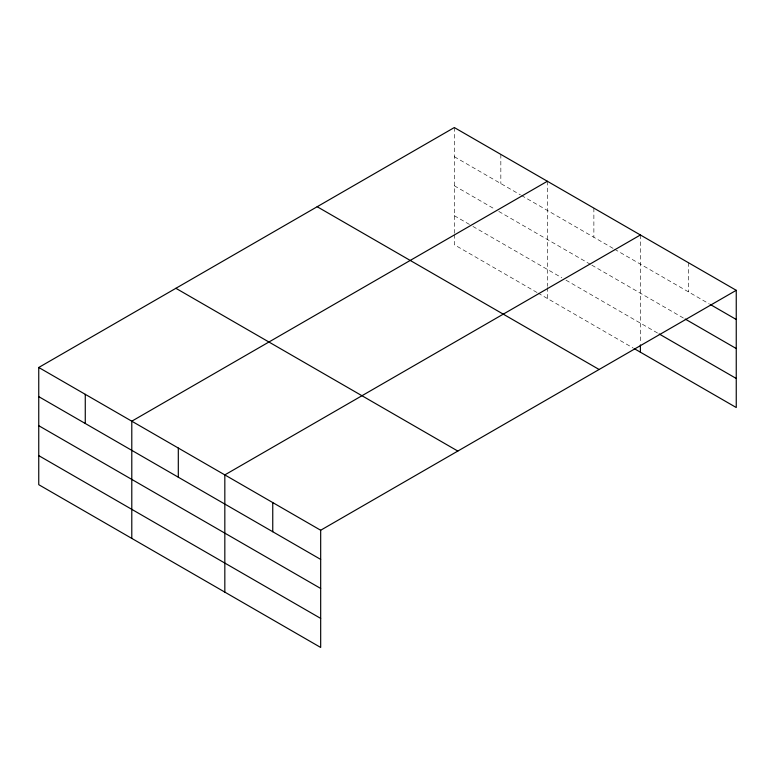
<?xml version="1.0" encoding="UTF-8"?>
<svg xmlns="http://www.w3.org/2000/svg" width="775" height="775" viewBox="0 0 775 775"><rect width="100%" height="100%" fill="white"/><g stroke="black" fill="none" stroke-linecap="round" stroke-linejoin="round"><path stroke-width="0.58" stroke-dasharray="3.88 2.91" d="M454.324 156.715L520.48 194.903M521.517 195.503L613.519 248.62M614.546 249.221L709.164 303.839M454.324 185.767L494.634 209.037M498.771 211.43L590.773 264.546M591.809 265.147L684.151 318.457M454.324 215.702L471.897 225.845M472.924 226.445L561.827 277.77M565.963 280.153L658.111 333.357M537.017 292.504L454.324 244.755L454.324 235.067M538.053 293.095L633.156 348.004M688.326 262.647L688.326 291.807M640.392 234.98L640.392 342.502M593.873 208.117L593.873 237.286M547.353 181.263L547.353 286.363M547.353 287.573L547.353 298.472M500.834 154.409L500.834 183.568M454.324 127.546L454.324 233.856"/><path stroke-width="1.16" d="M736.25 290.315L454.324 127.546L38.75 367.476L38.75 484.685L320.676 647.454L320.676 530.245L736.25 290.315L736.25 407.524L634.192 348.605M547.353 181.263L131.789 421.193L131.789 538.393M640.392 234.98L224.828 474.901L224.828 592.11M710.2 304.439L736.25 319.484M685.197 319.058L736.25 348.537M659.147 333.957L736.25 378.471M317.178 206.722L599.114 369.491M175.886 288.3L457.822 451.069M38.75 367.476L320.676 530.245M38.75 396.635L320.676 559.405M38.75 425.688L320.676 588.467M38.75 455.623L320.676 618.402M640.392 344.923L640.392 352.179M272.752 502.578L272.752 531.737M178.308 448.047L178.308 477.206M85.269 394.33L85.269 423.499"/></g></svg>
